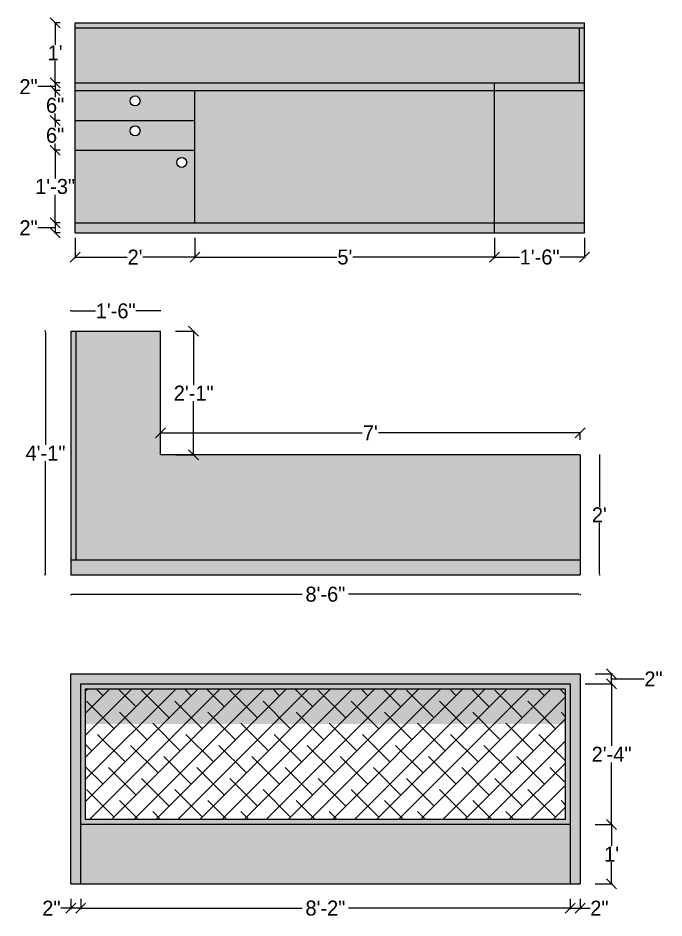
# Model space of a CAD drawing. Header units: inches. Extents: x 9636 to 21597, y -10243 to 557.
# Drawn here: x 18187.6 to 18317, y -3483.6 to -3303.4 of the extents above; entities that cross this region are included whole.
import ezdxf

# ---------------------------------------------------------------- set-up
doc = ezdxf.new("R2010")
doc.units = ezdxf.units.IN
doc.header["$MEASUREMENT"] = 0
doc.layers.add('IEL-HATCH-002', color=7, linetype='Continuous')
doc.styles.add('HEMI', font='stylu.ttf')
doc.styles.get("Standard").update_dxf_attribs({"font": 'arial.ttf'})
doc.dimstyles.get("Standard").update_dxf_attribs({"dimtxt": 0.18, "dimasz": 0.18, "dimexe": 0.18, "dimexo": 0.0625, "dimgap": 0.09, "dimtad": 0, "dimtih": 1, "dimtoh": 1, "dimdec": 0, "dimzin": 0, "dimdsep": 46, "dimlunit": 4, "dimtxsty": 'Standard', "dimcen": 0.09, "dimadec": 0, "dimazin": 0, "dimtfac": 1, "dimtdec": 0, "dimtofl": 0, "dimtmove": 0, "dimatfit": 3, "dimfxl": 1, "dimtolj": 1, "dimtzin": 0, "dimarcsym": 0})

# ---------------------------------------------------------------- blocks, each defined once
blk = doc.blocks.new('*D424')
at = {"color": 0, "lineweight": -2, "transparency": 16777216}
for p, q in [((18198.19, -3418.77), (18198.19, -3418.99)), ((18300.19, -3418.77), (18300.19, -3418.99))]:
    blk.add_line(p, q, dxfattribs=at)
at = {"color": 5, "lineweight": -2, "transparency": 16777216}
for p, q in [((18198.37, -3418.81), (18244.57, -3418.81)), ((18300.01, -3418.81), (18253.81, -3418.81))]:
    blk.add_line(p, q, dxfattribs=at)
at = {"color": 5, "transparency": 16777216}
for points in [[(18198.37, -3418.78), (18198.37, -3418.84), (18198.19, -3418.81)], [(18300.01, -3418.78), (18300.01, -3418.84), (18300.19, -3418.81)]]:
    blk.add_solid(points, dxfattribs=at)
at = {"layer": 'Defpoints', "color": 0, "transparency": 16777216}
for p in [(18300.19, -3390.9), (18198.19, -3411.9), (18300.19, -3418.81)]:
    blk.add_point(p, dxfattribs=at)
at = {"color": 5, "transparency": 16777216, "insert": (18249.19, -3418.81), "char_height": 3, "attachment_point": 5, "style": 'HEMI'}
blk.add_mtext('\\A1;8\'-6"', dxfattribs=at)
blk = doc.blocks.new('*D425')
at = {"color": 0, "lineweight": -2, "transparency": 16777216}
for p, q in [((18193.19, -3366.15), (18192.97, -3366.15)), ((18193.19, -3414.9), (18192.97, -3414.9))]:
    blk.add_line(p, q, dxfattribs=at)
at = {"color": 5, "lineweight": -2, "transparency": 16777216}
for p, q in [((18193.15, -3366.33), (18193.15, -3388.87)), ((18193.15, -3414.72), (18193.15, -3392.19))]:
    blk.add_line(p, q, dxfattribs=at)
at = {"color": 5, "transparency": 16777216}
for points in [[(18193.12, -3366.33), (18193.18, -3366.33), (18193.15, -3366.15)], [(18193.12, -3414.72), (18193.18, -3414.72), (18193.15, -3414.9)]]:
    blk.add_solid(points, dxfattribs=at)
at = {"layer": 'Defpoints', "color": 0, "transparency": 16777216}
for p in [(18210.19, -3366.15), (18193.15, -3414.9), (18210.19, -3414.9)]:
    blk.add_point(p, dxfattribs=at)
at = {"color": 5, "transparency": 16777216, "insert": (18193.15, -3390.53), "char_height": 3, "attachment_point": 5, "style": 'HEMI'}
blk.add_mtext('\\A1;4\'-1"', dxfattribs=at)
blk = doc.blocks.new('*D426')
at = {"color": 0, "lineweight": -2, "transparency": 16777216}
for p, q in [((18304, -3390.9), (18304.22, -3390.9)), ((18304, -3414.9), (18304.22, -3414.9))]:
    blk.add_line(p, q, dxfattribs=at)
at = {"color": 5, "lineweight": -2, "transparency": 16777216}
for p, q in [((18304.04, -3391.08), (18304.04, -3401.28)), ((18304.04, -3414.72), (18304.04, -3404.52))]:
    blk.add_line(p, q, dxfattribs=at)
at = {"color": 5, "transparency": 16777216}
for points in [[(18304.01, -3391.08), (18304.07, -3391.08), (18304.04, -3390.9)], [(18304.01, -3414.72), (18304.07, -3414.72), (18304.04, -3414.9)]]:
    blk.add_solid(points, dxfattribs=at)
at = {"layer": 'Defpoints', "color": 0, "transparency": 16777216}
for p in [(18300.19, -3390.9), (18300.19, -3414.9), (18304.04, -3414.9)]:
    blk.add_point(p, dxfattribs=at)
at = {"color": 5, "transparency": 16777216, "insert": (18304.04, -3402.9), "char_height": 3, "attachment_point": 5, "style": 'HEMI'}
blk.add_mtext("\\A1;2'", dxfattribs=at)
blk = doc.blocks.new('*D427')
at = {"color": 0, "lineweight": -2, "transparency": 16777216}
for p, q in [((18198.19, -3362.12), (18198.19, -3361.9)), ((18216.19, -3362.12), (18216.19, -3361.9))]:
    blk.add_line(p, q, dxfattribs=at)
at = {"color": 5, "lineweight": -2, "transparency": 16777216}
for p, q in [((18198.37, -3362.08), (18203.14, -3362.08)), ((18216.01, -3362.08), (18211.24, -3362.08))]:
    blk.add_line(p, q, dxfattribs=at)
at = {"color": 5, "transparency": 16777216}
for points in [[(18198.37, -3362.05), (18198.37, -3362.11), (18198.19, -3362.08)], [(18216.01, -3362.05), (18216.01, -3362.11), (18216.19, -3362.08)]]:
    blk.add_solid(points, dxfattribs=at)
at = {"layer": 'Defpoints', "color": 0, "transparency": 16777216}
for p in [(18198.19, -3362.08), (18198.19, -3366.15), (18216.19, -3366.15)]:
    blk.add_point(p, dxfattribs=at)
at = {"color": 5, "transparency": 16777216, "insert": (18207.19, -3362.08), "char_height": 3, "attachment_point": 5, "style": 'HEMI'}
blk.add_mtext('\\A1;1\'-6"', dxfattribs=at)
blk = doc.blocks.new('_Oblique')
at = {"color": 0, "linetype": 'ByBlock', "lineweight": -2}
blk.add_line((-0.5, -0.5), (0.5, 0.5), dxfattribs=at)
blk = doc.blocks.new('*D428')
at = {"color": 254, "lineweight": -2, "transparency": 16777216}
for p, q in [((18219.19, -3366.15), (18222.99, -3366.15)), ((18219.19, -3390.9), (18222.99, -3390.9))]:
    blk.add_line(p, q, dxfattribs=at)
at = {"color": 5, "lineweight": -2, "transparency": 16777216}
for p, q in [((18222.81, -3366.15), (18222.81, -3376.91)), ((18222.81, -3390.9), (18222.81, -3380.15))]:
    blk.add_line(p, q, dxfattribs=at)
at = {"layer": 'Defpoints', "color": 0, "transparency": 16777216}
for p in [(18216.19, -3366.15), (18222.81, -3366.15), (18216.19, -3390.9)]:
    blk.add_point(p, dxfattribs=at)
at = {"color": 5, "lineweight": -2, "transparency": 16777216, "xscale": 2, "yscale": 2, "zscale": 2}
for p, rotation in [((18222.81, -3366.15), 90), ((18222.81, -3390.9), 270)]:
    blk.add_blockref('_Oblique', p, dxfattribs=dict(at, rotation=rotation))
at = {"color": 5, "transparency": 16777216, "insert": (18222.81, -3378.53), "char_height": 3, "attachment_point": 5, "style": 'HEMI'}
blk.add_mtext('\\A1;2\'-1"', dxfattribs=at)
blk = doc.blocks.new('*D429')
at = {"color": 254, "lineweight": -2, "transparency": 16777216}
for p, q in [((18216.19, -3387.9), (18216.19, -3386.32)), ((18300.19, -3387.9), (18300.19, -3386.32))]:
    blk.add_line(p, q, dxfattribs=at)
at = {"color": 5, "lineweight": -2, "transparency": 16777216}
for p, q in [((18216.19, -3386.5), (18256.55, -3386.5)), ((18300.19, -3386.5), (18259.83, -3386.5))]:
    blk.add_line(p, q, dxfattribs=at)
at = {"layer": 'Defpoints', "color": 0, "transparency": 16777216}
for p in [(18300.19, -3386.5), (18216.19, -3390.9), (18300.19, -3390.9)]:
    blk.add_point(p, dxfattribs=at)
at = {"color": 5, "lineweight": -2, "transparency": 16777216, "xscale": 2, "yscale": 2, "zscale": 2, "rotation": 180}
blk.add_blockref('_Oblique', (18216.19, -3386.5), dxfattribs=at)
at = {"color": 5, "lineweight": -2, "transparency": 16777216, "xscale": 2, "yscale": 2, "zscale": 2}
blk.add_blockref('_Oblique', (18300.19, -3386.5), dxfattribs=at)
at = {"color": 5, "transparency": 16777216, "insert": (18258.19, -3386.5), "char_height": 3, "attachment_point": 5, "style": 'HEMI'}
blk.add_mtext("\\A1;7'", dxfattribs=at)
blk = doc.blocks.new('*D430')
at = {"color": 254, "lineweight": -2, "transparency": 16777216}
for p, q in [((18303.19, -3464.92), (18306.67, -3464.92)), ((18303.19, -3476.76), (18306.67, -3476.76))]:
    blk.add_line(p, q, dxfattribs=at)
at = {"color": 5, "lineweight": -2, "transparency": 16777216}
for p, q in [((18306.49, -3464.92), (18306.49, -3469.24)), ((18306.49, -3476.76), (18306.49, -3472.45))]:
    blk.add_line(p, q, dxfattribs=at)
at = {"layer": 'Defpoints', "color": 0, "transparency": 16777216}
for p in [(18300.19, -3464.92), (18306.49, -3464.92), (18300.19, -3476.76)]:
    blk.add_point(p, dxfattribs=at)
at = {"color": 5, "lineweight": -2, "transparency": 16777216, "xscale": 2, "yscale": 2, "zscale": 2}
for p, rotation in [((18306.49, -3464.92), 90), ((18306.49, -3476.76), 270)]:
    blk.add_blockref('_Oblique', p, dxfattribs=dict(at, rotation=rotation))
at = {"color": 5, "transparency": 16777216, "insert": (18306.49, -3470.84), "char_height": 3, "attachment_point": 5, "style": 'HEMI'}
blk.add_mtext("\\A1;1'", dxfattribs=at)
blk = doc.blocks.new('*D431')
at = {"color": 254, "lineweight": -2, "transparency": 16777216}
for p, q in [((18301.19, -3436.76), (18306.67, -3436.76)), ((18303.19, -3464.92), (18306.67, -3464.92))]:
    blk.add_line(p, q, dxfattribs=at)
at = {"color": 5, "lineweight": -2, "transparency": 16777216}
for p, q in [((18306.49, -3436.76), (18306.49, -3449.18)), ((18306.49, -3464.92), (18306.49, -3452.5))]:
    blk.add_line(p, q, dxfattribs=at)
at = {"layer": 'Defpoints', "color": 0, "transparency": 16777216}
for p in [(18298.19, -3436.76), (18306.49, -3436.76), (18300.19, -3464.92)]:
    blk.add_point(p, dxfattribs=at)
at = {"color": 5, "lineweight": -2, "transparency": 16777216, "xscale": 2, "yscale": 2, "zscale": 2}
for p, rotation in [((18306.49, -3436.76), 90), ((18306.49, -3464.92), 270)]:
    blk.add_blockref('_Oblique', p, dxfattribs=dict(at, rotation=rotation))
at = {"color": 5, "transparency": 16777216, "insert": (18306.49, -3450.84), "char_height": 3, "attachment_point": 5, "style": 'HEMI'}
blk.add_mtext('\\A1;2\'-4"', dxfattribs=at)
blk = doc.blocks.new('*D432')
at = {"color": 254, "lineweight": -2, "transparency": 16777216}
for p, q in [((18303.19, -3434.76), (18306.67, -3434.76)), ((18301.19, -3436.76), (18306.67, -3436.76))]:
    blk.add_line(p, q, dxfattribs=at)
at = {"color": 5, "lineweight": -2, "transparency": 16777216}
for p, q in [((18306.49, -3436.76), (18306.49, -3434.76)), ((18306.49, -3435.76), (18312.84, -3435.76)), ((18312.84, -3435.76), (18313.02, -3435.76))]:
    blk.add_line(p, q, dxfattribs=at)
at = {"layer": 'Defpoints', "color": 0, "transparency": 16777216}
for p in [(18300.19, -3434.76), (18306.49, -3434.76), (18298.19, -3436.76)]:
    blk.add_point(p, dxfattribs=at)
at = {"color": 5, "lineweight": -2, "transparency": 16777216, "xscale": 2, "yscale": 2, "zscale": 2}
for p, rotation in [((18306.49, -3434.76), 90), ((18306.49, -3436.76), 270)]:
    blk.add_blockref('_Oblique', p, dxfattribs=dict(at, rotation=rotation))
at = {"color": 5, "transparency": 16777216, "insert": (18314.88, -3435.76), "char_height": 3, "attachment_point": 5, "style": 'HEMI'}
blk.add_mtext('\\A1;2"', dxfattribs=at)
blk = doc.blocks.new('*D433')
at = {"color": 254, "lineweight": -2, "transparency": 16777216}
for p, q in [((18298.19, -3479.76), (18298.19, -3481.84)), ((18300.19, -3479.76), (18300.19, -3481.84))]:
    blk.add_line(p, q, dxfattribs=at)
at = {"color": 5, "lineweight": -2, "transparency": 16777216}
for p, q in [((18298.19, -3481.66), (18300.19, -3481.66)), ((18300.19, -3481.66), (18302.19, -3481.66))]:
    blk.add_line(p, q, dxfattribs=at)
at = {"layer": 'Defpoints', "color": 0, "transparency": 16777216}
for p in [(18298.19, -3476.76), (18300.19, -3476.76), (18300.19, -3481.66)]:
    blk.add_point(p, dxfattribs=at)
at = {"color": 5, "lineweight": -2, "transparency": 16777216, "xscale": 2, "yscale": 2, "zscale": 2, "rotation": 180}
blk.add_blockref('_Oblique', (18298.19, -3481.66), dxfattribs=at)
at = {"color": 5, "lineweight": -2, "transparency": 16777216, "xscale": 2, "yscale": 2, "zscale": 2}
blk.add_blockref('_Oblique', (18300.19, -3481.66), dxfattribs=at)
at = {"color": 5, "transparency": 16777216, "insert": (18304.05, -3481.66), "char_height": 3, "attachment_point": 5, "style": 'HEMI'}
blk.add_mtext('\\A1;2"', dxfattribs=at)
blk = doc.blocks.new('*D434')
at = {"color": 254, "lineweight": -2, "transparency": 16777216}
for p, q in [((18200.19, -3479.76), (18200.19, -3481.84)), ((18298.19, -3479.76), (18298.19, -3481.84))]:
    blk.add_line(p, q, dxfattribs=at)
at = {"color": 5, "lineweight": -2, "transparency": 16777216}
for p, q in [((18200.19, -3481.66), (18244.57, -3481.66)), ((18298.19, -3481.66), (18253.81, -3481.66))]:
    blk.add_line(p, q, dxfattribs=at)
at = {"layer": 'Defpoints', "color": 0, "transparency": 16777216}
for p in [(18200.19, -3476.76), (18298.19, -3476.76), (18200.19, -3481.66)]:
    blk.add_point(p, dxfattribs=at)
at = {"color": 5, "lineweight": -2, "transparency": 16777216, "xscale": 2, "yscale": 2, "zscale": 2, "rotation": 180}
blk.add_blockref('_Oblique', (18200.19, -3481.66), dxfattribs=at)
at = {"color": 5, "lineweight": -2, "transparency": 16777216, "xscale": 2, "yscale": 2, "zscale": 2}
blk.add_blockref('_Oblique', (18298.19, -3481.66), dxfattribs=at)
at = {"color": 5, "transparency": 16777216, "insert": (18249.19, -3481.66), "char_height": 3, "attachment_point": 5, "style": 'HEMI'}
blk.add_mtext('\\A1;8\'-2"', dxfattribs=at)
blk = doc.blocks.new('*D435')
at = {"color": 254, "lineweight": -2, "transparency": 16777216}
for p, q in [((18198.19, -3479.76), (18198.19, -3481.84)), ((18200.19, -3479.76), (18200.19, -3481.84))]:
    blk.add_line(p, q, dxfattribs=at)
at = {"color": 5, "lineweight": -2, "transparency": 16777216}
for p, q in [((18198.19, -3481.66), (18196.19, -3481.66)), ((18200.19, -3481.66), (18198.19, -3481.66))]:
    blk.add_line(p, q, dxfattribs=at)
at = {"layer": 'Defpoints', "color": 0, "transparency": 16777216}
for p in [(18198.19, -3476.76), (18200.19, -3476.76), (18198.19, -3481.66)]:
    blk.add_point(p, dxfattribs=at)
at = {"color": 5, "lineweight": -2, "transparency": 16777216, "xscale": 2, "yscale": 2, "zscale": 2, "rotation": 180}
blk.add_blockref('_Oblique', (18198.19, -3481.66), dxfattribs=at)
at = {"color": 5, "lineweight": -2, "transparency": 16777216, "xscale": 2, "yscale": 2, "zscale": 2}
blk.add_blockref('_Oblique', (18200.19, -3481.66), dxfattribs=at)
at = {"color": 5, "transparency": 16777216, "insert": (18194.33, -3481.66), "char_height": 3, "attachment_point": 5, "style": 'HEMI'}
blk.add_mtext('\\A1;2"', dxfattribs=at)
blk = doc.blocks.new('*D447')
at = {"color": 254, "lineweight": -2, "transparency": 16777216}
for p, q in [((18196.08, -3304.42), (18194.89, -3304.42)), ((18196.08, -3316.42), (18194.89, -3316.42))]:
    blk.add_line(p, q, dxfattribs=at)
at = {"color": 5, "lineweight": -2, "transparency": 16777216}
for p, q in [((18195.07, -3304.42), (18195.07, -3308.82)), ((18195.07, -3316.42), (18195.07, -3312.03))]:
    blk.add_line(p, q, dxfattribs=at)
at = {"layer": 'Defpoints', "color": 0, "transparency": 16777216}
for p in [(18199.08, -3304.42), (18195.07, -3316.42), (18199.08, -3316.42)]:
    blk.add_point(p, dxfattribs=at)
at = {"color": 5, "lineweight": -2, "transparency": 16777216, "xscale": 2, "yscale": 2, "zscale": 2}
for p, rotation in [((18195.07, -3304.42), 90), ((18195.07, -3316.42), 270)]:
    blk.add_blockref('_Oblique', p, dxfattribs=dict(at, rotation=rotation))
at = {"color": 5, "transparency": 16777216, "insert": (18195.07, -3310.42), "char_height": 3, "attachment_point": 5, "style": 'HEMI'}
blk.add_mtext("\\A1;1'", dxfattribs=at)
blk = doc.blocks.new('*D448')
at = {"color": 5, "lineweight": -2, "transparency": 16777216}
for p, q in [((18191.79, -3317.17), (18191.61, -3317.17)), ((18195.07, -3317.17), (18191.79, -3317.17)), ((18195.07, -3316.42), (18195.07, -3317.92))]:
    blk.add_line(p, q, dxfattribs=at)
at = {"color": 254, "lineweight": -2, "transparency": 16777216}
for p, q in [((18196.08, -3316.42), (18194.89, -3316.42)), ((18196.08, -3317.92), (18194.89, -3317.92))]:
    blk.add_line(p, q, dxfattribs=at)
at = {"layer": 'Defpoints', "color": 0, "transparency": 16777216}
for p in [(18199.08, -3316.42), (18195.07, -3317.92), (18199.08, -3317.92)]:
    blk.add_point(p, dxfattribs=at)
at = {"color": 5, "lineweight": -2, "transparency": 16777216, "xscale": 2, "yscale": 2, "zscale": 2}
for p, rotation in [((18195.07, -3316.42), 90), ((18195.07, -3317.92), 270)]:
    blk.add_blockref('_Oblique', p, dxfattribs=dict(at, rotation=rotation))
at = {"color": 5, "transparency": 16777216, "insert": (18189.75, -3317.17), "char_height": 3, "attachment_point": 5, "style": 'HEMI'}
blk.add_mtext('\\A1;2"', dxfattribs=at)
blk = doc.blocks.new('*D449')
at = {"color": 254, "lineweight": -2, "transparency": 16777216}
for p, q in [((18196.08, -3317.92), (18194.89, -3317.92)), ((18196.08, -3323.92), (18194.89, -3323.92))]:
    blk.add_line(p, q, dxfattribs=at)
at = {"color": 5, "lineweight": -2, "transparency": 16777216}
for p, q in [((18195.07, -3317.92), (18195.07, -3319.28)), ((18195.07, -3323.92), (18195.07, -3322.57))]:
    blk.add_line(p, q, dxfattribs=at)
at = {"layer": 'Defpoints', "color": 0, "transparency": 16777216}
for p in [(18199.08, -3317.92), (18195.07, -3323.92), (18199.08, -3323.92)]:
    blk.add_point(p, dxfattribs=at)
at = {"color": 5, "lineweight": -2, "transparency": 16777216, "xscale": 2, "yscale": 2, "zscale": 2}
for p, rotation in [((18195.07, -3317.92), 90), ((18195.07, -3323.92), 270)]:
    blk.add_blockref('_Oblique', p, dxfattribs=dict(at, rotation=rotation))
at = {"color": 5, "transparency": 16777216, "insert": (18195.07, -3320.92), "char_height": 3, "attachment_point": 5, "style": 'HEMI'}
blk.add_mtext('\\A1;6"', dxfattribs=at)
blk = doc.blocks.new('*D450')
at = {"color": 254, "lineweight": -2, "transparency": 16777216}
for p, q in [((18196.08, -3323.92), (18194.89, -3323.92)), ((18196.08, -3329.92), (18194.89, -3329.92))]:
    blk.add_line(p, q, dxfattribs=at)
at = {"color": 5, "lineweight": -2, "transparency": 16777216}
for p, q in [((18195.07, -3323.92), (18195.07, -3325.28)), ((18195.07, -3329.92), (18195.07, -3328.57))]:
    blk.add_line(p, q, dxfattribs=at)
at = {"layer": 'Defpoints', "color": 0, "transparency": 16777216}
for p in [(18199.08, -3323.92), (18195.07, -3329.92), (18199.08, -3329.92)]:
    blk.add_point(p, dxfattribs=at)
at = {"color": 5, "lineweight": -2, "transparency": 16777216, "xscale": 2, "yscale": 2, "zscale": 2}
for p, rotation in [((18195.07, -3323.92), 90), ((18195.07, -3329.92), 270)]:
    blk.add_blockref('_Oblique', p, dxfattribs=dict(at, rotation=rotation))
at = {"color": 5, "transparency": 16777216, "insert": (18195.07, -3326.92), "char_height": 3, "attachment_point": 5, "style": 'HEMI'}
blk.add_mtext('\\A1;6"', dxfattribs=at)
blk = doc.blocks.new('*D451')
at = {"color": 254, "lineweight": -2, "transparency": 16777216}
for p, q in [((18196.08, -3329.92), (18194.89, -3329.92)), ((18196.08, -3344.42), (18194.89, -3344.42))]:
    blk.add_line(p, q, dxfattribs=at)
at = {"color": 5, "lineweight": -2, "transparency": 16777216}
for p, q in [((18195.07, -3329.92), (18195.07, -3335.53)), ((18195.07, -3344.42), (18195.07, -3338.82))]:
    blk.add_line(p, q, dxfattribs=at)
at = {"layer": 'Defpoints', "color": 0, "transparency": 16777216}
for p in [(18199.08, -3329.92), (18195.07, -3344.42), (18199.08, -3344.42)]:
    blk.add_point(p, dxfattribs=at)
at = {"color": 5, "lineweight": -2, "transparency": 16777216, "xscale": 2, "yscale": 2, "zscale": 2}
for p, rotation in [((18195.07, -3329.92), 90), ((18195.07, -3344.42), 270)]:
    blk.add_blockref('_Oblique', p, dxfattribs=dict(at, rotation=rotation))
at = {"color": 5, "transparency": 16777216, "insert": (18195.07, -3337.17), "char_height": 3, "attachment_point": 5, "style": 'HEMI'}
blk.add_mtext('\\A1;1\'-3"', dxfattribs=at)
blk = doc.blocks.new('*D452')
at = {"color": 254, "lineweight": -2, "transparency": 16777216}
for p, q in [((18196.08, -3344.42), (18194.89, -3344.42)), ((18196.08, -3346.42), (18194.89, -3346.42))]:
    blk.add_line(p, q, dxfattribs=at)
at = {"color": 5, "lineweight": -2, "transparency": 16777216}
for p, q in [((18195.07, -3344.42), (18195.07, -3346.42)), ((18191.79, -3345.42), (18191.61, -3345.42)), ((18195.07, -3345.42), (18191.79, -3345.42))]:
    blk.add_line(p, q, dxfattribs=at)
at = {"layer": 'Defpoints', "color": 0, "transparency": 16777216}
for p in [(18199.08, -3344.42), (18195.07, -3346.42), (18199.08, -3346.42)]:
    blk.add_point(p, dxfattribs=at)
at = {"color": 5, "lineweight": -2, "transparency": 16777216, "xscale": 2, "yscale": 2, "zscale": 2}
for p, rotation in [((18195.07, -3344.42), 90), ((18195.07, -3346.42), 270)]:
    blk.add_blockref('_Oblique', p, dxfattribs=dict(at, rotation=rotation))
at = {"color": 5, "transparency": 16777216, "insert": (18189.75, -3345.42), "char_height": 3, "attachment_point": 5, "style": 'HEMI'}
blk.add_mtext('\\A1;2"', dxfattribs=at)
blk = doc.blocks.new('*D453')
at = {"color": 254, "lineweight": -2, "transparency": 16777216}
for p, q in [((18199.08, -3347.42), (18199.08, -3351.48)), ((18223.08, -3347.42), (18223.08, -3351.48))]:
    blk.add_line(p, q, dxfattribs=at)
at = {"color": 5, "lineweight": -2, "transparency": 16777216}
for p, q in [((18199.08, -3351.3), (18209.51, -3351.3)), ((18223.08, -3351.3), (18212.66, -3351.3))]:
    blk.add_line(p, q, dxfattribs=at)
at = {"layer": 'Defpoints', "color": 0, "transparency": 16777216}
for p in [(18199.08, -3344.42), (18223.08, -3344.42), (18223.08, -3351.3)]:
    blk.add_point(p, dxfattribs=at)
at = {"color": 5, "lineweight": -2, "transparency": 16777216, "xscale": 2, "yscale": 2, "zscale": 2, "rotation": 180}
blk.add_blockref('_Oblique', (18199.08, -3351.3), dxfattribs=at)
at = {"color": 5, "lineweight": -2, "transparency": 16777216, "xscale": 2, "yscale": 2, "zscale": 2}
blk.add_blockref('_Oblique', (18223.08, -3351.3), dxfattribs=at)
at = {"color": 5, "transparency": 16777216, "insert": (18211.08, -3351.3), "char_height": 3, "attachment_point": 5, "style": 'HEMI'}
blk.add_mtext("\\A1;2'", dxfattribs=at)
blk = doc.blocks.new('*D454')
at = {"color": 254, "lineweight": -2, "transparency": 16777216}
for p, q in [((18223.08, -3347.42), (18223.08, -3351.48)), ((18283.08, -3347.42), (18283.08, -3351.48))]:
    blk.add_line(p, q, dxfattribs=at)
at = {"color": 5, "lineweight": -2, "transparency": 16777216}
for p, q in [((18223.08, -3351.3), (18251.48, -3351.3)), ((18283.08, -3351.3), (18254.69, -3351.3))]:
    blk.add_line(p, q, dxfattribs=at)
at = {"layer": 'Defpoints', "color": 0, "transparency": 16777216}
for p in [(18223.08, -3344.42), (18283.08, -3344.42), (18283.08, -3351.3)]:
    blk.add_point(p, dxfattribs=at)
at = {"color": 5, "lineweight": -2, "transparency": 16777216, "xscale": 2, "yscale": 2, "zscale": 2, "rotation": 180}
blk.add_blockref('_Oblique', (18223.08, -3351.3), dxfattribs=at)
at = {"color": 5, "lineweight": -2, "transparency": 16777216, "xscale": 2, "yscale": 2, "zscale": 2}
blk.add_blockref('_Oblique', (18283.08, -3351.3), dxfattribs=at)
at = {"color": 5, "transparency": 16777216, "insert": (18253.08, -3351.3), "char_height": 3, "attachment_point": 5, "style": 'HEMI'}
blk.add_mtext("\\A1;5'", dxfattribs=at)
blk = doc.blocks.new('*D455')
at = {"color": 254, "lineweight": -2, "transparency": 16777216}
for p, q in [((18283.08, -3347.42), (18283.08, -3351.48)), ((18301.08, -3347.42), (18301.08, -3351.48))]:
    blk.add_line(p, q, dxfattribs=at)
at = {"color": 5, "lineweight": -2, "transparency": 16777216}
for p, q in [((18283.08, -3351.3), (18288.04, -3351.3)), ((18301.08, -3351.3), (18296.13, -3351.3))]:
    blk.add_line(p, q, dxfattribs=at)
at = {"layer": 'Defpoints', "color": 0, "transparency": 16777216}
for p in [(18283.08, -3344.42), (18301.08, -3344.42), (18301.08, -3351.3)]:
    blk.add_point(p, dxfattribs=at)
at = {"color": 5, "lineweight": -2, "transparency": 16777216, "xscale": 2, "yscale": 2, "zscale": 2, "rotation": 180}
blk.add_blockref('_Oblique', (18283.08, -3351.3), dxfattribs=at)
at = {"color": 5, "lineweight": -2, "transparency": 16777216, "xscale": 2, "yscale": 2, "zscale": 2}
blk.add_blockref('_Oblique', (18301.08, -3351.3), dxfattribs=at)
at = {"color": 5, "transparency": 16777216, "insert": (18292.08, -3351.3), "char_height": 3, "attachment_point": 5, "style": 'HEMI'}
blk.add_mtext('\\A1;1\'-6"', dxfattribs=at)

msp = doc.modelspace()

# ---------------------------------------------------------------- hatches: boundary and pattern name
at = {"layer": 'IEL-HATCH-002', "true_color": 0xdcc3bc, "transparency": 33554687}
h = msp.add_hatch(color=9, dxfattribs=at)
h.dxf.hatch_style = 1
h.paths.add_polyline_path([(18301.08, -3304.42), (18199.08, -3304.42), (18199.08, -3316.42), (18301.08, -3316.42)])
at = {"layer": 'IEL-HATCH-002', "true_color": 0xfaf6f5, "transparency": 33554687}
h = msp.add_hatch(color=7, dxfattribs=at)
h.dxf.hatch_style = 1
h.paths.add_polyline_path([(18223.08, -3329.92), (18199.08, -3329.92), (18199.08, -3344.42), (18223.08, -3344.42)])
h.paths.add_polyline_path([(18219.42, -3332.34, -1), (18221.42, -3332.34, -1)], flags=16)
h.paths.add_polyline_path([(18223.08, -3323.92), (18199.08, -3323.92), (18199.08, -3329.92), (18223.08, -3329.92)])
h.paths.add_polyline_path([(18210.08, -3326.02, -1), (18212.08, -3326.02, -1)], flags=16)
h.paths.add_polyline_path([(18223.08, -3317.92), (18199.08, -3317.92), (18199.08, -3323.92), (18223.08, -3323.92)])
h.paths.add_polyline_path([(18210.08, -3320.02, -1), (18212.08, -3320.02, -1)], flags=16)
h.paths.add_polyline_path([(18283.08, -3316.42), (18199.08, -3316.42), (18199.08, -3317.92), (18283.08, -3317.92)])
h.paths.add_polyline_path([(18283.08, -3344.42), (18199.08, -3344.42), (18199.08, -3346.42), (18283.08, -3346.42)])
h.paths.add_polyline_path([(18283.08, -3317.92), (18223.08, -3317.92), (18223.08, -3344.42), (18283.08, -3344.42)])
h.paths.add_polyline_path([(18301.08, -3317.92), (18283.08, -3317.92), (18283.08, -3344.42), (18301.08, -3344.42)])
h.paths.add_polyline_path([(18301.08, -3316.42), (18283.08, -3316.42), (18283.08, -3317.92), (18301.08, -3317.92)])
h.paths.add_polyline_path([(18301.08, -3344.42), (18283.08, -3344.42), (18283.08, -3346.42), (18301.08, -3346.42)])
at = {"layer": 'IEL-HATCH-002', "true_color": 0xdcc3bc, "transparency": 33554687}
h = msp.add_hatch(color=9, dxfattribs=at)
h.dxf.hatch_style = 1
h.paths.add_polyline_path([(18300.19, -3411.9), (18198.19, -3411.9), (18198.19, -3414.9), (18300.19, -3414.9)])
h.paths.add_polyline_path([(18199.19, -3366.15), (18198.19, -3366.15), (18198.19, -3411.9), (18199.19, -3411.9)])
at = {"layer": 'IEL-HATCH-002', "true_color": 0xfaf6f5, "transparency": 33554687}
h = msp.add_hatch(color=7, dxfattribs=at)
h.dxf.hatch_style = 1
h.paths.add_polyline_path([(18300.19, -3390.9), (18216.19, -3390.9), (18216.19, -3366.15), (18199.19, -3366.15), (18199.19, -3411.9), (18300.19, -3411.9)])
at = {"layer": 'IEL-HATCH-002', "true_color": 0xdcc3bc, "transparency": 33554687}
h = msp.add_hatch(color=9, dxfattribs=at)
h.dxf.hatch_style = 1
h.paths.add_polyline_path([(18300.19, -3434.76), (18198.19, -3434.76), (18198.19, -3476.76), (18200.19, -3476.76), (18200.19, -3436.76), (18298.19, -3436.76), (18298.19, -3464.92), (18298.19, -3476.76), (18300.19, -3476.76)])
h.paths.add_polyline_path([(18298.19, -3464.92), (18200.19, -3464.92), (18200.19, -3476.76), (18298.19, -3476.76)], flags=17)
at = {"layer": 'IEL-HATCH-002', "true_color": 0xc8c92d, "transparency": 33554687}
h = msp.add_hatch(color=52, dxfattribs=at)
h.dxf.hatch_style = 1
h.paths.add_polyline_path([(18298.19, -3436.76), (18200.19, -3436.76), (18200.19, -3464.92), (18298.19, -3464.92)])
h.paths.add_polyline_path([(18201.19, -3463.92), (18201.19, -3437.76), (18297.19, -3437.76), (18297.19, -3463.92)], flags=16)
at = {"layer": 'IEL-HATCH-002', "true_color": 0x000000, "transparency": 33554687}
h = msp.add_hatch(color=18, dxfattribs=at)
h.dxf.hatch_style = 1
h.set_gradient(color1=(255, 255, 255), color2=(247, 242, 129), name='INVCURVED')
h.paths.add_polyline_path([(18297.18, -3437.76), (18201.18, -3437.76), (18201.18, -3444.81), (18297.18, -3444.81)])
at = {"layer": 'IEL-HATCH-002', "true_color": 0xddddbb, "transparency": 33554687}
h = msp.add_hatch(dxfattribs=at)
h.set_pattern_fill('ANSI38', color=254, scale=25)
h.set_pattern_definition([(45, (-628.688, 1937.0925), (-2.2097087, 2.2097087), []), (135, (-628.688, 1937.0925), (-6.62912607, 2.2097087), [7.8125, -4.6875])])
h.paths.add_polyline_path([(18297.19, -3437.76), (18201.19, -3437.76), (18201.19, -3463.92), (18297.19, -3463.92)])

# ---------------------------------------------------------------- linework, layer by layer
at = {"color": 18, "true_color": 0x000000}
for p, q in [((18199.08, -3304.42), (18301.08, -3304.42)), ((18199.08, -3346.42), (18199.08, -3304.42)), ((18301.08, -3346.42), (18301.08, -3304.42)), ((18199.08, -3305.42), (18301.08, -3305.42)), ((18300.08, -3316.42), (18300.08, -3305.42)), ((18199.08, -3316.42), (18301.08, -3316.42)), ((18283.08, -3346.42), (18283.08, -3316.42)), ((18199.08, -3317.92), (18301.08, -3317.92)), ((18223.08, -3344.42), (18223.08, -3317.92)), ((18199.08, -3323.92), (18223.08, -3323.92)), ((18199.08, -3329.92), (18223.08, -3329.92)), ((18199.08, -3344.42), (18301.08, -3344.42)), ((18199.08, -3346.42), (18301.08, -3346.42)), ((18300.19, -3390.9), (18300.19, -3414.9)), ((18198.19, -3434.76), (18300.19, -3434.76)), ((18198.19, -3476.76), (18198.19, -3434.76)), ((18300.19, -3434.76), (18300.19, -3476.76)), ((18200.19, -3476.76), (18200.19, -3436.76)), ((18200.19, -3436.76), (18298.19, -3436.76)), ((18298.19, -3436.76), (18298.19, -3476.76)), ((18198.19, -3476.76), (18300.19, -3476.76))]:
    msp.add_line(p, q, dxfattribs=at)
for p, q in [((18198.19, -3366.15), (18216.19, -3366.15)), ((18216.19, -3390.9), (18216.19, -3366.15)), ((18300.19, -3390.9), (18216.19, -3390.9)), ((18198.19, -3411.9), (18300.19, -3411.9))]:
    msp.add_line(p, q)
for points in [[(18198.19, -3366.15), (18198.19, -3414.9), (18300.19, -3414.9)], [(18199.19, -3366.15), (18199.19, -3411.9)]]:
    msp.add_lwpolyline(points)
for points in [[(18200.19, -3436.76), (18298.19, -3436.76), (18298.19, -3464.92), (18200.19, -3464.92)], [(18201.19, -3437.76), (18297.19, -3437.76), (18297.19, -3463.92), (18201.19, -3463.92)]]:
    msp.add_lwpolyline(points, close=True, dxfattribs=at)
for centre in [(18211.08, -3320.02), (18211.08, -3326.02), (18220.42, -3332.34)]:
    msp.add_circle(centre, 1, dxfattribs=at)

# ---------------------------------------------------------------- dimensions: what is measured, and where the dimension line sits
for base, p1, p2, override, picture, middle in [((18195.07, -3316.42), (18199.08, -3304.42), (18199.08, -3316.42), {"dimtxt": 3, "dimasz": 2, "dimexo": 3, "dimtxsty": 'HEMI', "dimblk": 'Oblique', "dimcen": 0, "dimclrd": 5, "dimclre": 254, "dimclrt": 5, "dimldrblk": 'Oblique', "dimfxl": 0.03937, "dimarcsym": 1}, '*D447', (18195.07, -3310.42)), ((18195.07404971, -3317.92334395), (18199.0842252, -3316.42334395), (18199.0842252, -3317.92334395), {"dimtxt": 3, "dimasz": 2, "dimexo": 3, "dimtxsty": 'HEMI', "dimblk": 'Oblique', "dimcen": 0, "dimclrd": 5, "dimclre": 254, "dimclrt": 5, "dimtmove": 1, "dimldrblk": 'Oblique', "dimfxl": 0.03937, "dimarcsym": 1}, '*D448', (18191.51975249, -3317.17334395)), ((18195.07, -3323.92), (18199.08, -3317.92), (18199.08, -3323.92), {"dimtxt": 3, "dimasz": 2, "dimexo": 3, "dimtxsty": 'HEMI', "dimblk": 'Oblique', "dimcen": 0, "dimclrd": 5, "dimclre": 254, "dimclrt": 5, "dimtmove": 1, "dimldrblk": 'Oblique', "dimfxl": 0.03937, "dimarcsym": 1}, '*D449', (18195.07, -3320.92)), ((18195.07, -3329.92), (18199.08, -3323.92), (18199.08, -3329.92), {"dimtxt": 3, "dimasz": 2, "dimexo": 3, "dimtxsty": 'HEMI', "dimblk": 'Oblique', "dimcen": 0, "dimclrd": 5, "dimclre": 254, "dimclrt": 5, "dimtmove": 1, "dimldrblk": 'Oblique', "dimfxl": 0.03937, "dimarcsym": 1}, '*D450', (18195.07, -3326.92)), ((18195.07404971, -3344.42334395), (18199.0842252, -3329.92334395), (18199.0842252, -3344.42334395), {"dimtxt": 3, "dimasz": 2, "dimexo": 3, "dimtxsty": 'HEMI', "dimblk": 'Oblique', "dimcen": 0, "dimclrd": 5, "dimclre": 254, "dimclrt": 5, "dimtmove": 1, "dimldrblk": 'Oblique', "dimfxl": 0.03937, "dimarcsym": 1}, '*D451', (18195.07404971, -3337.17334395)), ((18195.07, -3346.42), (18199.08, -3344.42), (18199.08, -3346.42), {"dimtxt": 3, "dimasz": 2, "dimexo": 3, "dimtxsty": 'HEMI', "dimblk": 'Oblique', "dimcen": 0, "dimclrd": 5, "dimclre": 254, "dimclrt": 5, "dimtmove": 1, "dimldrblk": 'Oblique', "dimfxl": 0.03937, "dimarcsym": 1}, '*D452', (18191.52, -3345.42)), ((18222.81, -3366.15), (18216.19, -3390.9), (18216.19, -3366.15), {"dimtxt": 3, "dimasz": 2, "dimexo": 3, "dimtxsty": 'HEMI', "dimblk": 'Oblique', "dimcen": 0, "dimclrd": 5, "dimclre": 254, "dimclrt": 5, "dimldrblk": 'Oblique', "dimfxl": 0.03937, "dimarcsym": 1}, '*D428', (18222.81, -3378.53)), ((18306.49, -3434.76), (18298.19, -3436.76), (18300.19, -3434.76), {"dimtxt": 3, "dimasz": 2, "dimexo": 3, "dimtxsty": 'HEMI', "dimblk": 'Oblique', "dimcen": 0, "dimclrd": 5, "dimclre": 254, "dimclrt": 5, "dimtmove": 1, "dimldrblk": 'Oblique', "dimfxl": 0.03937, "dimarcsym": 1}, '*D432', (18313.11, -3435.76)), ((18306.49, -3436.76), (18300.19, -3464.92), (18298.19, -3436.76), {"dimtxt": 3, "dimasz": 2, "dimexo": 3, "dimtxsty": 'HEMI', "dimblk": 'Oblique', "dimcen": 0, "dimclrd": 5, "dimclre": 254, "dimclrt": 5, "dimtmove": 1, "dimldrblk": 'Oblique', "dimfxl": 0.03937, "dimarcsym": 1}, '*D431', (18306.49, -3450.84)), ((18306.49, -3464.92), (18300.19, -3476.76), (18300.19, -3464.92), {"dimtxt": 3, "dimasz": 2, "dimexo": 3, "dimtxsty": 'HEMI', "dimblk": 'Oblique', "dimcen": 0, "dimclrd": 5, "dimclre": 254, "dimclrt": 5, "dimldrblk": 'Oblique', "dimfxl": 0.03937, "dimarcsym": 1}, '*D430', (18306.49, -3470.84))]:
    dim = msp.add_linear_dim(base=base, p1=p1, p2=p2, angle=90, dimstyle='Standard', override=override, dxfattribs=at)
    dim.commit()
    dim.dimension.update_dxf_attribs({"geometry": picture, "text_midpoint": middle})
for base, p1, p2, override, picture, middle in [((18223.08, -3351.3), (18199.08, -3344.42), (18223.08, -3344.42), {"dimtxt": 3, "dimasz": 2, "dimexo": 3, "dimtxsty": 'HEMI', "dimblk": 'Oblique', "dimcen": 0, "dimclrd": 5, "dimclre": 254, "dimclrt": 5, "dimldrblk": 'Oblique', "dimfxl": 0.03937, "dimarcsym": 1}, '*D453', (18211.08, -3351.3)), ((18283.08, -3351.3), (18223.08, -3344.42), (18283.08, -3344.42), {"dimtxt": 3, "dimasz": 2, "dimexo": 3, "dimtxsty": 'HEMI', "dimblk": 'Oblique', "dimcen": 0, "dimclrd": 5, "dimclre": 254, "dimclrt": 5, "dimtmove": 1, "dimldrblk": 'Oblique', "dimfxl": 0.03937, "dimarcsym": 1}, '*D454', (18253.08, -3351.3)), ((18301.08, -3351.3), (18283.08, -3344.42), (18301.08, -3344.42), {"dimtxt": 3, "dimasz": 2, "dimexo": 3, "dimtxsty": 'HEMI', "dimblk": 'Oblique', "dimcen": 0, "dimclrd": 5, "dimclre": 254, "dimclrt": 5, "dimtmove": 1, "dimldrblk": 'Oblique', "dimfxl": 0.03937, "dimarcsym": 1}, '*D455', (18292.08, -3351.3)), ((18300.19, -3386.5), (18216.19, -3390.9), (18300.19, -3390.9), {"dimtxt": 3, "dimasz": 2, "dimexo": 3, "dimtxsty": 'HEMI', "dimblk": 'Oblique', "dimcen": 0, "dimclrd": 5, "dimclre": 254, "dimclrt": 5, "dimldrblk": 'Oblique', "dimfxl": 0.03937, "dimarcsym": 1}, '*D429', (18258.19, -3386.5)), ((18198.19, -3481.66), (18200.19, -3476.76), (18198.19, -3476.76), {"dimtxt": 3, "dimasz": 2, "dimexo": 3, "dimtxsty": 'HEMI', "dimblk": 'Oblique', "dimcen": 0, "dimclrd": 5, "dimclre": 254, "dimclrt": 5, "dimldrblk": 'Oblique', "dimfxl": 0.03937, "dimarcsym": 1}, '*D435', (18194.33, -3481.66)), ((18200.19, -3481.66), (18298.19, -3476.76), (18200.19, -3476.76), {"dimtxt": 3, "dimasz": 2, "dimexo": 3, "dimtxsty": 'HEMI', "dimblk": 'Oblique', "dimcen": 0, "dimclrd": 5, "dimclre": 254, "dimclrt": 5, "dimldrblk": 'Oblique', "dimfxl": 0.03937, "dimarcsym": 1}, '*D434', (18249.19, -3481.66)), ((18300.19, -3481.66), (18298.19, -3476.76), (18300.19, -3476.76), {"dimtxt": 3, "dimasz": 2, "dimexo": 3, "dimtxsty": 'HEMI', "dimblk": 'Oblique', "dimcen": 0, "dimclrd": 5, "dimclre": 254, "dimclrt": 5, "dimldrblk": 'Oblique', "dimfxl": 0.03937, "dimarcsym": 1}, '*D433', (18304.05, -3481.66))]:
    dim = msp.add_linear_dim(base=base, p1=p1, p2=p2, dimstyle='Standard', override=override, dxfattribs=at)
    dim.commit()
    dim.dimension.update_dxf_attribs({"geometry": picture, "text_midpoint": middle})
for base, p1, p2, picture, middle in [((18198.19, -3362.08), (18216.19, -3366.15), (18198.19, -3366.15), '*D427', (18207.19, -3362.08)), ((18300.19, -3418.81), (18198.19, -3411.9), (18300.19, -3390.9), '*D424', (18249.19, -3418.81))]:
    dim = msp.add_linear_dim(base=base, p1=p1, p2=p2, dimstyle='Standard', override={"dimtxt": 3, "dimtxsty": 'HEMI', "dimclrd": 5, "dimclrt": 5, "dimfxl": 0.03937, "dimfxlon": 1, "dimarcsym": 1})
    dim.commit()
    dim.dimension.update_dxf_attribs({"geometry": picture, "text_midpoint": middle})
for base, p1, p2, picture, middle in [((18193.15, -3414.9), (18210.19, -3366.15), (18210.19, -3414.9), '*D425', (18193.15, -3390.53)), ((18304.04, -3414.9), (18300.19, -3390.9), (18300.19, -3414.9), '*D426', (18304.04, -3402.9))]:
    dim = msp.add_linear_dim(base=base, p1=p1, p2=p2, angle=270, dimstyle='Standard', override={"dimtxt": 3, "dimtxsty": 'HEMI', "dimclrd": 5, "dimclrt": 5, "dimfxl": 0.03937, "dimfxlon": 1, "dimarcsym": 1})
    dim.commit()
    dim.dimension.update_dxf_attribs({"geometry": picture, "text_midpoint": middle})

doc.saveas('drawing.dxf')
